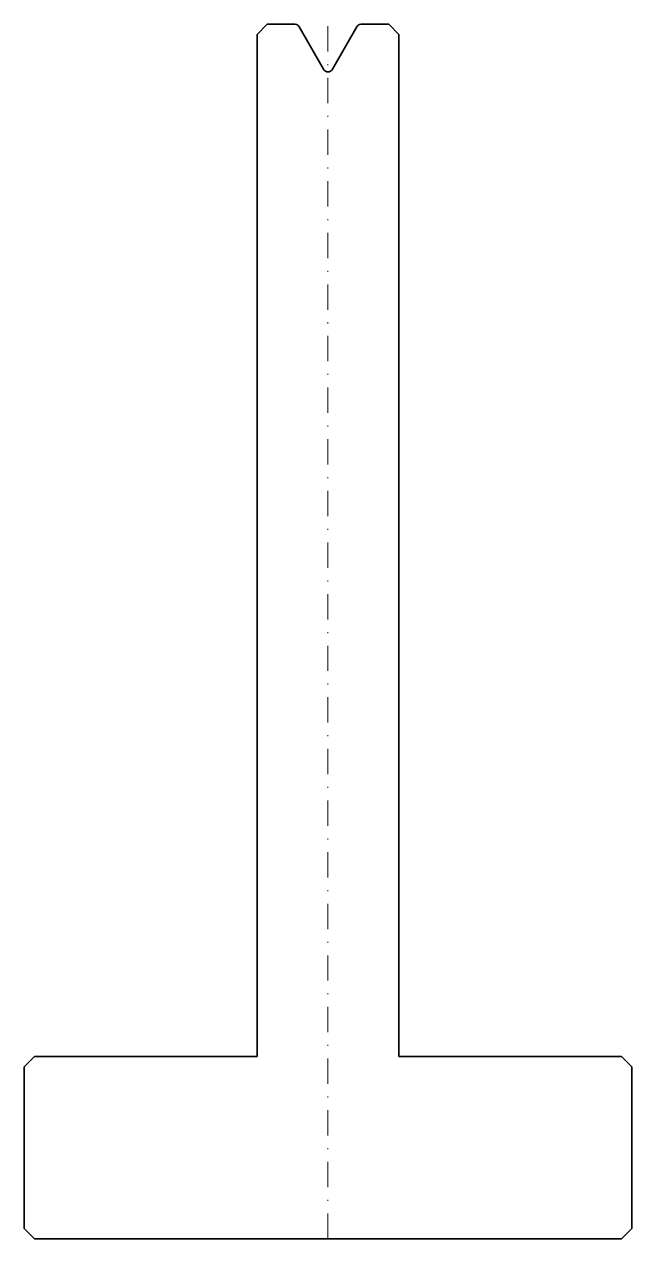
# Model space of a CAD drawing. Header units: millimetres. Extents: x -30 to 30, y -120 to 0.
import ezdxf

# ---------------------------------------------------------------- set-up
doc = ezdxf.new("R2010")
doc.units = ezdxf.units.MM
doc.header["$LTSCALE"] = 5
doc.linetypes.add('AUSGEZOGEN', pattern=[0])
doc.linetypes.add('DASHDOT', pattern=[1, 0.5, -0.25, 0, -0.25])
doc.layers.add('2', color=7, linetype='Continuous')

msp = doc.modelspace()

# ---------------------------------------------------------------- linework, layer by layer
at = {"layer": '2', "color": 7, "linetype": 'AUSGEZOGEN', "lineweight": 35}
for p, q in [((-7, -1), (-6, 0)), ((-6, 0), (-3.23, 0)), ((3.23, 0), (6, 0)), ((6, 0), (7, -1)), ((-7, -102), (-7, -1)), ((-2.88, -0.2), (-0.43, -4.45)), ((0.43, -4.45), (2.88, -0.2)), ((7, -1), (7, -102)), ((-30, -103), (-29, -102)), ((-29, -102), (-7, -102)), ((7, -102), (29, -102)), ((29, -102), (30, -103)), ((-30, -119), (-30, -103)), ((30, -103), (30, -119)), ((-29, -120), (-30, -119)), ((29, -120), (-29, -120)), ((30, -119), (29, -120))]:
    msp.add_line(p, q, dxfattribs=at)
at = {"layer": '2', "color": 7, "linetype": 'DASHDOT', "lineweight": 18}
msp.add_line((0, -120), (0, 0), dxfattribs=at)
at = {"layer": '2', "color": 7, "linetype": 'AUSGEZOGEN', "lineweight": 35}
for centre, radius, start, end in [((-3.23, -0.4), 0.4, 30, 90), ((3.23, -0.4), 0.4, 90, 150), ((0, -4.2), 0.5, 210, 330)]:
    msp.add_arc(centre, radius, start, end, dxfattribs=at)

doc.saveas('drawing.dxf')
